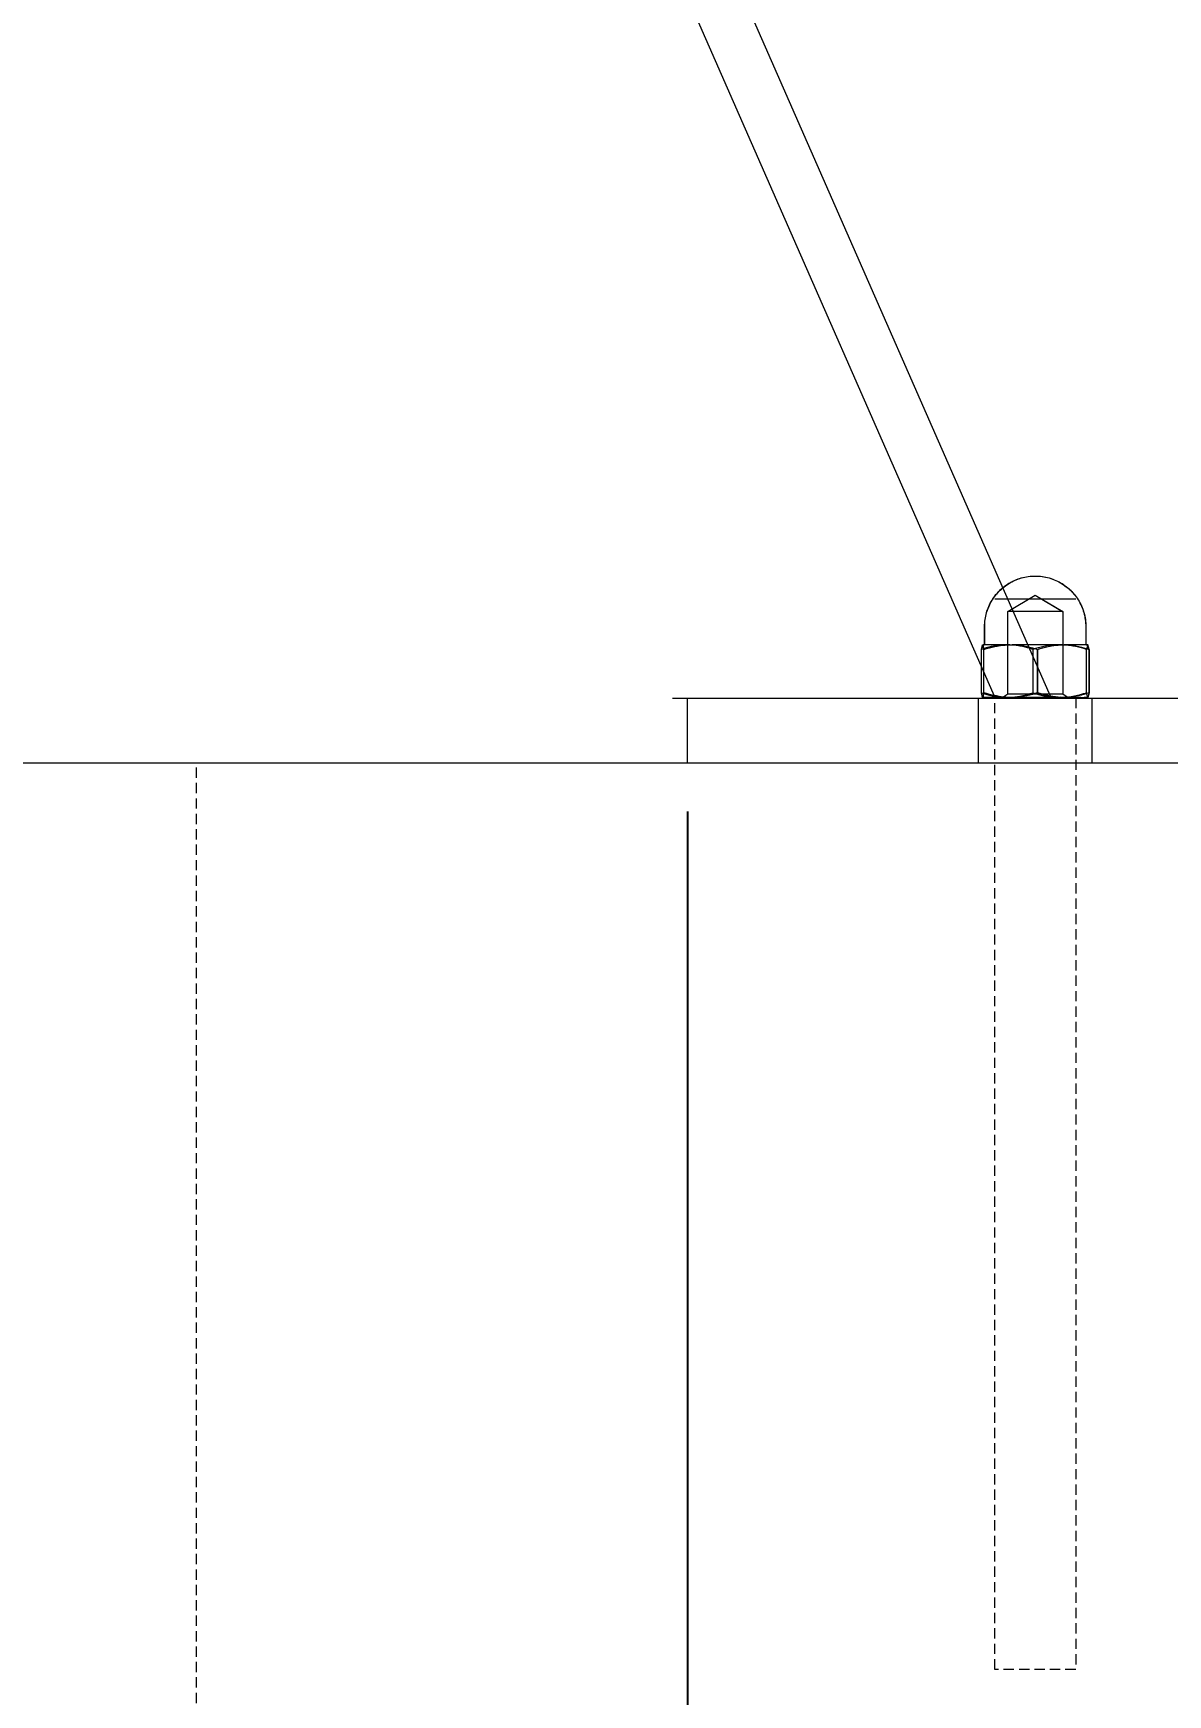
# Model space of a CAD drawing. Header units: millimetres. Extents: x -263 to 4879, y -277 to 2995.
# Drawn here: x 2307.7 to 2447.9, y 1829.2 to 2034.5 of the extents above; entities that cross this region are included whole.
import ezdxf

# ---------------------------------------------------------------- set-up
doc = ezdxf.new("R2010")
doc.units = ezdxf.units.MM
doc.linetypes.add('HIDDEN', pattern=[1.905, 1.27, -0.635])
for name, color, linetype, lineweight in [('ZANO_R', 7, 'Continuous', 0), ('ZANO_R_przerywana', 7, 'HIDDEN', 0), ('ZANO_W', 1, 'Continuous', 0)]:
    doc.layers.add(name, color=color, linetype=linetype, lineweight=lineweight)
doc.styles.add('Arial', font='arial.ttf')
doc.styles.get("Standard").update_dxf_attribs({"font": 'ARIALUNI.TTF'})
doc.dimstyles.new('pl i ang', dxfattribs={"dimtxt": 50, "dimasz": 50, "dimexe": 1.25, "dimexo": 0.625, "dimgap": 10, "dimtad": 1, "dimtoh": 1, "dimtxsty": 'Standard', "dimcen": 2.5, "dimclrd": 1, "dimclre": 1, "dimclrt": 1, "dimadec": 0, "dimazin": 0, "dimtfac": 1, "dimtmove": 0, "dimatfit": 3, "dimfxl": 1, "dimarcsym": 1})

# ---------------------------------------------------------------- blocks, each defined once
blk = doc.blocks.new('*D457')
at = {"layer": 'ZANO_W', "color": 1, "lineweight": -2}
for p, q in [((2388.51, 1938.38), (2388.51, 1725.7)), ((2868.44, 1938.38), (2868.44, 1725.7)), ((2428.51, 1735.7), (2828.44, 1735.7))]:
    blk.add_line(p, q, dxfattribs=at)
at = {"layer": 'ZANO_W', "color": 1}
for points in [[(2428.51, 1742.37), (2428.51, 1729.03), (2388.51, 1735.7)], [(2828.44, 1729.03), (2828.44, 1742.37), (2868.44, 1735.7)]]:
    blk.add_solid(points, dxfattribs=at)
at = {"layer": 'ZANO_W', "color": 1, "insert": (2628.47, 1766.12), "char_height": 40, "attachment_point": 5, "style": 'Arial'}
blk.add_mtext('480', dxfattribs=at)

msp = doc.modelspace()

# ---------------------------------------------------------------- linework, layer by layer
at = {"layer": 'ZANO_R'}
for p, q in [((2183.07, 2506.76), (2426.54, 1952.38)), ((2190, 2506.76), (2433.46, 1952.38)), ((2427.88, 1966.31), (2428.06, 1966.43)), ((2428, 1966.38), (2428.18, 1966.5)), ((2428.06, 1966.43), (2428.24, 1966.55)), ((2428.18, 1966.5), (2428.37, 1966.61)), ((2428.24, 1966.55), (2428.42, 1966.65)), ((2428.37, 1966.61), (2428.56, 1966.72)), ((2428.42, 1966.65), (2428.61, 1966.75)), ((2428.56, 1966.72), (2428.75, 1966.82)), ((2428.61, 1966.75), (2428.8, 1966.85)), ((2428.75, 1966.82), (2428.95, 1966.91)), ((2428.8, 1966.85), (2429, 1966.94)), ((2428.95, 1966.91), (2429.15, 1967)), ((2429, 1966.94), (2429.19, 1967.02)), ((2429.15, 1967), (2429.35, 1967.07)), ((2429.19, 1967.02), (2429.39, 1967.09)), ((2429.35, 1967.07), (2429.56, 1967.15)), ((2429.39, 1967.09), (2429.59, 1967.16)), ((2429.56, 1967.15), (2429.77, 1967.21)), ((2429.59, 1967.16), (2429.8, 1967.22)), ((2429.77, 1967.21), (2429.98, 1967.27)), ((2429.8, 1967.22), (2430.01, 1967.28)), ((2429.98, 1967.27), (2430.19, 1967.32)), ((2430.01, 1967.28), (2430.21, 1967.32)), ((2430.19, 1967.32), (2430.4, 1967.36)), ((2430.21, 1967.32), (2430.42, 1967.36)), ((2430.4, 1967.36), (2430.62, 1967.39)), ((2430.42, 1967.36), (2430.63, 1967.4)), ((2430.63, 1967.4), (2430.85, 1967.42)), ((2430.85, 1967.42), (2431.06, 1967.44)), ((2431.06, 1967.44), (2431.27, 1967.45)), ((2431.27, 1967.45), (2431.49, 1967.45)), ((2431.49, 1967.45), (2431.7, 1967.45)), ((2431.7, 1967.45), (2431.92, 1967.44)), ((2431.92, 1967.44), (2432.14, 1967.42)), ((2432.14, 1967.42), (2432.36, 1967.39)), ((2432.36, 1967.39), (2432.57, 1967.36)), ((2432.38, 1967.39), (2432.6, 1967.36)), ((2432.57, 1967.36), (2432.78, 1967.32)), ((2432.6, 1967.36), (2432.81, 1967.32)), ((2432.78, 1967.32), (2433, 1967.27)), ((2432.81, 1967.32), (2433.02, 1967.27)), ((2433, 1967.27), (2433.21, 1967.21)), ((2433.02, 1967.27), (2433.23, 1967.21)), ((2433.21, 1967.21), (2433.42, 1967.15)), ((2433.23, 1967.21), (2433.44, 1967.15)), ((2433.42, 1967.15), (2433.62, 1967.08)), ((2433.44, 1967.15), (2433.65, 1967.07)), ((2433.62, 1967.08), (2433.83, 1967)), ((2433.65, 1967.07), (2433.85, 1967)), ((2433.83, 1967), (2434.03, 1966.91)), ((2433.85, 1967), (2434.05, 1966.91)), ((2434.03, 1966.91), (2434.23, 1966.82)), ((2434.05, 1966.91), (2434.25, 1966.82)), ((2434.23, 1966.82), (2434.42, 1966.72)), ((2434.25, 1966.82), (2434.44, 1966.72)), ((2434.42, 1966.72), (2434.61, 1966.62)), ((2434.44, 1966.72), (2434.63, 1966.61)), ((2434.61, 1966.62), (2434.8, 1966.51)), ((2434.63, 1966.61), (2434.82, 1966.5)), ((2434.8, 1966.51), (2434.98, 1966.39)), ((2434.82, 1966.5), (2435, 1966.38)), ((2426.04, 1964.27), (2426.15, 1964.45)), ((2426.08, 1964.33), (2426.2, 1964.51)), ((2426.15, 1964.45), (2426.26, 1964.63)), ((2426.2, 1964.51), (2426.32, 1964.7)), ((2426.26, 1964.63), (2426.38, 1964.81)), ((2426.32, 1964.7), (2426.44, 1964.87)), ((2426.38, 1964.81), (2426.51, 1964.98)), ((2426.44, 1964.87), (2426.57, 1965.05)), ((2426.49, 1964.63), (2426.49, 1964.63)), ((2426.49, 1964.63), (2426.49, 1964.63)), ((2426.49, 1964.63), (2436.48, 1964.63)), ((2426.51, 1964.98), (2426.64, 1965.15)), ((2426.57, 1965.05), (2426.71, 1965.22)), ((2426.64, 1965.15), (2426.77, 1965.31)), ((2426.71, 1965.22), (2426.85, 1965.38)), ((2426.77, 1965.31), (2426.92, 1965.47)), ((2426.85, 1965.38), (2427, 1965.54)), ((2426.92, 1965.47), (2427.07, 1965.62)), ((2427, 1965.54), (2427.15, 1965.7)), ((2427.07, 1965.62), (2427.22, 1965.77)), ((2427.15, 1965.7), (2427.31, 1965.84)), ((2427.22, 1965.77), (2427.38, 1965.92)), ((2427.31, 1965.84), (2427.48, 1965.99)), ((2427.38, 1965.92), (2427.54, 1966.05)), ((2427.48, 1965.99), (2427.65, 1966.13)), ((2427.54, 1966.05), (2427.71, 1966.18)), ((2427.65, 1966.13), (2427.82, 1966.26)), ((2427.71, 1966.18), (2427.88, 1966.31)), ((2427.82, 1966.26), (2428, 1966.38)), ((2428.09, 1963.06), (2431.49, 1965.1)), ((2428.1, 1963.06), (2431.5, 1965.1)), ((2431.49, 1965.1), (2434.88, 1963.06)), ((2431.5, 1965.1), (2434.9, 1963.06)), ((2434.98, 1966.39), (2435.16, 1966.26)), ((2435, 1966.38), (2435.18, 1966.26)), ((2435.16, 1966.26), (2435.33, 1966.13)), ((2435.18, 1966.26), (2435.35, 1966.13)), ((2435.33, 1966.13), (2435.5, 1965.99)), ((2435.35, 1966.13), (2435.52, 1965.99)), ((2435.5, 1965.99), (2435.67, 1965.85)), ((2435.52, 1965.99), (2435.69, 1965.84)), ((2435.67, 1965.85), (2435.83, 1965.7)), ((2435.69, 1965.84), (2435.85, 1965.7)), ((2435.83, 1965.7), (2435.98, 1965.55)), ((2435.85, 1965.7), (2436, 1965.54)), ((2435.98, 1965.55), (2436.13, 1965.39)), ((2436, 1965.54), (2436.15, 1965.38)), ((2436.13, 1965.39), (2436.27, 1965.22)), ((2436.15, 1965.38), (2436.29, 1965.22)), ((2436.27, 1965.22), (2436.41, 1965.05)), ((2436.29, 1965.22), (2436.43, 1965.05)), ((2436.41, 1965.05), (2436.54, 1964.88)), ((2436.43, 1965.05), (2436.56, 1964.87)), ((2436.48, 1964.63), (2436.5, 1964.63)), ((2436.54, 1964.88), (2436.67, 1964.7)), ((2436.56, 1964.87), (2436.68, 1964.7)), ((2436.67, 1964.7), (2436.79, 1964.52)), ((2436.68, 1964.7), (2436.8, 1964.51)), ((2436.79, 1964.52), (2436.9, 1964.33)), ((2436.8, 1964.51), (2436.91, 1964.33)), ((2425.31, 1962.07), (2425.34, 1962.29)), ((2425.33, 1962.27), (2425.37, 1962.48)), ((2425.34, 1962.29), (2425.39, 1962.5)), ((2425.37, 1962.48), (2425.41, 1962.68)), ((2425.39, 1962.5), (2425.43, 1962.71)), ((2425.41, 1962.68), (2425.47, 1962.89)), ((2425.43, 1962.71), (2425.49, 1962.93)), ((2425.47, 1962.89), (2425.53, 1963.1)), ((2425.49, 1962.93), (2425.55, 1963.13)), ((2425.53, 1963.1), (2425.6, 1963.3)), ((2425.55, 1963.13), (2425.63, 1963.34)), ((2425.6, 1963.3), (2425.67, 1963.5)), ((2425.63, 1963.34), (2425.7, 1963.54)), ((2425.67, 1963.5), (2425.75, 1963.69)), ((2425.7, 1963.54), (2425.79, 1963.74)), ((2425.75, 1963.69), (2425.84, 1963.89)), ((2425.79, 1963.74), (2425.88, 1963.94)), ((2425.84, 1963.89), (2425.94, 1964.08)), ((2425.88, 1963.94), (2425.98, 1964.14)), ((2425.94, 1964.08), (2426.04, 1964.27)), ((2425.98, 1964.14), (2426.08, 1964.33)), ((2434.89, 1963.05), (2428.09, 1963.05)), ((2428.09, 1963.05), (2428.09, 1963.05)), ((2428.09, 1963.05), (2428.09, 1963.05)), ((2428.09, 1952.9), (2428.09, 1963.05)), ((2428.1, 1952.9), (2428.1, 1963.05)), ((2434.88, 1963.06), (2434.88, 1963.06)), ((2434.9, 1963.05), (2434.88, 1963.05)), ((2434.88, 1963.05), (2434.89, 1963.05)), ((2434.89, 1963.05), (2434.89, 1963.05)), ((2434.89, 1963.05), (2434.89, 1952.9)), ((2434.9, 1963.05), (2434.9, 1952.9)), ((2436.9, 1964.33), (2437, 1964.14)), ((2436.91, 1964.33), (2437.02, 1964.14)), ((2437, 1964.14), (2437.1, 1963.94)), ((2437.02, 1964.14), (2437.12, 1963.94)), ((2437.1, 1963.94), (2437.19, 1963.75)), ((2437.12, 1963.94), (2437.21, 1963.74)), ((2437.19, 1963.75), (2437.28, 1963.55)), ((2437.21, 1963.74), (2437.3, 1963.54)), ((2437.28, 1963.55), (2437.36, 1963.34)), ((2437.3, 1963.54), (2437.37, 1963.34)), ((2437.36, 1963.34), (2437.43, 1963.14)), ((2437.37, 1963.34), (2437.44, 1963.13)), ((2437.43, 1963.14), (2437.49, 1962.93)), ((2437.44, 1963.13), (2437.51, 1962.93)), ((2437.49, 1962.93), (2437.55, 1962.72)), ((2437.51, 1962.93), (2437.56, 1962.71)), ((2437.55, 1962.72), (2437.6, 1962.5)), ((2437.56, 1962.71), (2437.61, 1962.5)), ((2437.6, 1962.5), (2437.64, 1962.29)), ((2437.61, 1962.5), (2437.66, 1962.29)), ((2437.64, 1962.29), (2437.67, 1962.07)), ((2437.66, 1962.29), (2437.69, 1962.07)), ((2425.24, 1961.42), (2425.25, 1961.63)), ((2425.24, 1961.2), (2425.24, 1961.42)), ((2425.24, 1959.07), (2425.24, 1961.2)), ((2425.25, 1961.63), (2425.27, 1961.84)), ((2425.25, 1961.42), (2425.26, 1961.64)), ((2425.25, 1961.2), (2425.25, 1961.42)), ((2425.25, 1959.07), (2425.25, 1961.2)), ((2425.26, 1961.64), (2425.28, 1961.86)), ((2425.27, 1961.84), (2425.29, 1962.06)), ((2425.28, 1961.86), (2425.31, 1962.07)), ((2425.29, 1962.06), (2425.33, 1962.27)), ((2437.67, 1962.07), (2437.7, 1961.86)), ((2437.69, 1962.07), (2437.72, 1961.86)), ((2437.7, 1961.86), (2437.72, 1961.64)), ((2437.72, 1961.86), (2437.73, 1961.64)), ((2437.72, 1961.64), (2437.73, 1961.42)), ((2437.73, 1961.64), (2437.75, 1961.42)), ((2437.73, 1961.42), (2437.74, 1961.2)), ((2437.74, 1961.2), (2437.74, 1959.07)), ((2437.75, 1961.42), (2437.75, 1961.2)), ((2437.75, 1961.2), (2437.75, 1959.07)), ((2424.84, 1958.37), (2424.99, 1958.95)), ((2425.14, 1958.48), (2424.84, 1958.37)), ((2424.84, 1956.24), (2424.84, 1958.37)), ((2424.86, 1958.37), (2425, 1958.95)), ((2425.18, 1958.48), (2424.86, 1958.37)), ((2424.86, 1953.04), (2424.86, 1958.37)), ((2424.99, 1958.95), (2425.14, 1958.37)), ((2428.35, 1958.95), (2425, 1958.95)), ((2425.01, 1958.95), (2425.15, 1958.37)), ((2425.13, 1958.96), (2425.13, 1958.96)), ((2425.13, 1958.96), (2425.14, 1958.96)), ((2425.14, 1958.96), (2425.15, 1958.96)), ((2425.14, 1958.96), (2425.14, 1958.96)), ((2425.14, 1958.96), (2425.14, 1958.96)), ((2425.14, 1958.96), (2425.15, 1958.96)), ((2425.44, 1958.57), (2425.14, 1958.48)), ((2425.14, 1958.37), (2425.46, 1958.48)), ((2425.14, 1955.56), (2425.14, 1958.37)), ((2425.15, 1958.96), (2425.15, 1958.96)), ((2425.15, 1958.96), (2425.15, 1958.96)), ((2425.15, 1958.96), (2425.16, 1958.96)), ((2425.15, 1958.96), (2425.15, 1958.96)), ((2425.15, 1958.96), (2425.16, 1958.96)), ((2425.15, 1958.37), (2425.49, 1958.48)), ((2425.15, 1953.04), (2425.15, 1958.37)), ((2425.16, 1958.96), (2425.16, 1958.97)), ((2425.16, 1958.97), (2425.17, 1958.97)), ((2425.16, 1958.96), (2425.16, 1958.96)), ((2425.16, 1958.96), (2425.17, 1958.96)), ((2425.16, 1958.96), (2425.16, 1958.96)), ((2425.17, 1958.96), (2425.18, 1958.97)), ((2425.17, 1958.97), (2425.17, 1958.97)), ((2425.17, 1958.97), (2425.17, 1958.97)), ((2425.17, 1958.97), (2425.18, 1958.97)), ((2425.17, 1958.96), (2425.17, 1958.96)), ((2425.17, 1958.96), (2425.17, 1958.96)), ((2425.18, 1958.97), (2425.18, 1958.98)), ((2425.18, 1958.98), (2425.18, 1958.98)), ((2425.18, 1958.98), (2425.19, 1958.98)), ((2425.18, 1958.97), (2425.18, 1958.97)), ((2425.18, 1958.97), (2425.18, 1958.97)), ((2425.18, 1958.97), (2425.19, 1958.97)), ((2425.5, 1958.58), (2425.18, 1958.48)), ((2425.19, 1958.98), (2425.2, 1958.99)), ((2425.19, 1958.98), (2425.19, 1958.98)), ((2425.19, 1958.98), (2425.19, 1958.98)), ((2425.19, 1958.97), (2425.19, 1958.97)), ((2425.19, 1958.97), (2425.2, 1958.97)), ((2425.2, 1958.99), (2425.21, 1959)), ((2425.2, 1958.99), (2425.2, 1958.99)), ((2425.2, 1958.99), (2425.2, 1958.99)), ((2425.2, 1958.97), (2425.2, 1958.98)), ((2425.2, 1958.98), (2425.2, 1958.98)), ((2425.2, 1958.98), (2425.21, 1958.98)), ((2425.21, 1959), (2425.21, 1959.01)), ((2425.21, 1959.01), (2425.22, 1959.01)), ((2425.21, 1959), (2425.21, 1959)), ((2425.21, 1959), (2425.21, 1959)), ((2425.21, 1958.98), (2425.21, 1958.99)), ((2425.21, 1958.99), (2425.21, 1958.99)), ((2425.21, 1958.99), (2425.22, 1958.99)), ((2425.21, 1958.98), (2425.21, 1958.98)), ((2425.22, 1959.02), (2425.23, 1959.03)), ((2425.22, 1959.01), (2425.22, 1959.02)), ((2425.22, 1959.02), (2425.22, 1959.02)), ((2425.22, 1959.02), (2425.22, 1959.02)), ((2425.22, 1959.01), (2425.22, 1959.01)), ((2425.22, 1958.99), (2425.22, 1959)), ((2425.22, 1959), (2425.22, 1959)), ((2425.22, 1959), (2425.23, 1959)), ((2425.23, 1959.06), (2425.24, 1959.07)), ((2425.23, 1959.05), (2425.23, 1959.06)), ((2425.23, 1959.06), (2425.23, 1959.06)), ((2425.23, 1959.04), (2425.23, 1959.05)), ((2425.23, 1959.05), (2425.23, 1959.05)), ((2425.23, 1959.05), (2425.23, 1959.05)), ((2425.23, 1959.03), (2425.23, 1959.04)), ((2425.23, 1959.04), (2425.23, 1959.04)), ((2425.23, 1959.03), (2425.23, 1959.03)), ((2425.23, 1959.03), (2425.23, 1959.03)), ((2425.23, 1959.01), (2425.23, 1959.02)), ((2425.23, 1959.02), (2425.24, 1959.02)), ((2425.23, 1959), (2425.23, 1959.01)), ((2425.23, 1959.01), (2425.23, 1959.01)), ((2425.23, 1959.01), (2425.23, 1959.01)), ((2425.24, 1959.07), (2425.24, 1959.07)), ((2425.24, 1959.07), (2425.24, 1959.07)), ((2425.24, 1959.03), (2425.24, 1959.04)), ((2425.24, 1959.04), (2425.25, 1959.04)), ((2425.24, 1959.02), (2425.24, 1959.03)), ((2425.24, 1959.03), (2425.24, 1959.03)), ((2425.24, 1959.03), (2425.24, 1959.03)), ((2425.24, 1959.02), (2425.24, 1959.02)), ((2425.25, 1959.06), (2425.25, 1959.07)), ((2425.25, 1959.07), (2425.25, 1959.07)), ((2425.25, 1959.07), (2425.25, 1959.07)), ((2425.25, 1959.05), (2425.25, 1959.06)), ((2425.25, 1959.06), (2425.25, 1959.06)), ((2425.25, 1959.04), (2425.25, 1959.05)), ((2425.25, 1959.05), (2425.25, 1959.05)), ((2425.25, 1959.05), (2425.25, 1959.05)), ((2425.75, 1958.65), (2425.44, 1958.57)), ((2425.46, 1958.48), (2425.79, 1958.57)), ((2425.49, 1958.48), (2425.83, 1958.58)), ((2425.83, 1958.67), (2425.5, 1958.58)), ((2426.05, 1958.73), (2425.75, 1958.65)), ((2425.79, 1958.57), (2426.12, 1958.66)), ((2426.16, 1958.74), (2425.83, 1958.67)), ((2425.83, 1958.58), (2426.17, 1958.67)), ((2426.36, 1958.79), (2426.05, 1958.73)), ((2426.12, 1958.66), (2426.45, 1958.73)), ((2426.49, 1958.81), (2426.16, 1958.74)), ((2426.17, 1958.67), (2426.52, 1958.74)), ((2426.67, 1958.84), (2426.36, 1958.79)), ((2426.45, 1958.73), (2426.78, 1958.8)), ((2426.82, 1958.87), (2426.49, 1958.81)), ((2426.52, 1958.74), (2426.87, 1958.81)), ((2426.99, 1958.89), (2426.67, 1958.84)), ((2426.78, 1958.8), (2427.11, 1958.85)), ((2426.87, 1958.81), (2427.21, 1958.87)), ((2427.3, 1958.92), (2426.99, 1958.89)), ((2427.11, 1958.85), (2427.45, 1958.89)), ((2427.62, 1958.94), (2427.3, 1958.92)), ((2427.45, 1958.89), (2427.79, 1958.92)), ((2427.93, 1958.95), (2427.62, 1958.94)), ((2427.79, 1958.92), (2428.12, 1958.94)), ((2427.95, 1958.95), (2427.83, 1958.95)), ((2428.12, 1958.94), (2428.46, 1958.95)), ((2428.23, 1958.95), (2428.12, 1958.95)), ((2428.27, 1958.95), (2428.37, 1958.95)), ((2428.6, 1958.93), (2428.27, 1958.95)), ((2428.46, 1958.95), (2428.8, 1958.94)), ((2428.56, 1958.95), (2428.67, 1958.95)), ((2428.93, 1958.9), (2428.6, 1958.93)), ((2434.86, 1958.95), (2428.63, 1958.95)), ((2428.8, 1958.94), (2429.14, 1958.92)), ((2429.26, 1958.86), (2428.93, 1958.9)), ((2429.14, 1958.92), (2429.48, 1958.89)), ((2429.57, 1958.81), (2429.23, 1958.87)), ((2429.58, 1958.8), (2429.26, 1958.86)), ((2429.48, 1958.89), (2429.81, 1958.85)), ((2429.9, 1958.74), (2429.57, 1958.81)), ((2429.91, 1958.74), (2429.58, 1958.8)), ((2429.74, 1958.87), (2430.09, 1958.81)), ((2429.81, 1958.85), (2430.15, 1958.8)), ((2430.23, 1958.67), (2429.9, 1958.74)), ((2430.23, 1958.66), (2429.91, 1958.74)), ((2430.09, 1958.81), (2430.44, 1958.74)), ((2430.15, 1958.8), (2430.48, 1958.73)), ((2430.55, 1958.58), (2430.23, 1958.67)), ((2430.55, 1958.58), (2430.23, 1958.66)), ((2430.44, 1958.74), (2430.78, 1958.67)), ((2430.48, 1958.73), (2430.81, 1958.66)), ((2430.88, 1958.48), (2430.55, 1958.58)), ((2430.87, 1958.48), (2430.55, 1958.58)), ((2430.78, 1958.67), (2431.12, 1958.58)), ((2430.81, 1958.66), (2431.14, 1958.57)), ((2431.19, 1958.37), (2430.87, 1958.48)), ((2431.2, 1958.37), (2430.88, 1958.48)), ((2431.12, 1958.58), (2431.46, 1958.48)), ((2431.14, 1958.57), (2431.46, 1958.48)), ((2431.53, 1958.49), (2431.19, 1958.37)), ((2431.19, 1958.37), (2431.19, 1953.04)), ((2431.54, 1958.48), (2431.2, 1958.37)), ((2431.2, 1958.37), (2431.2, 1953.04)), ((2431.46, 1958.48), (2431.8, 1958.37)), ((2431.46, 1958.48), (2431.78, 1958.37)), ((2431.87, 1958.59), (2431.53, 1958.49)), ((2431.88, 1958.58), (2431.54, 1958.48)), ((2431.78, 1958.37), (2432.09, 1958.48)), ((2431.78, 1953.04), (2431.78, 1958.37)), ((2431.8, 1958.37), (2432.12, 1958.48)), ((2431.8, 1953.04), (2431.8, 1958.37)), ((2432.22, 1958.67), (2431.87, 1958.59)), ((2432.22, 1958.67), (2431.88, 1958.58)), ((2432.09, 1958.48), (2432.4, 1958.57)), ((2432.12, 1958.48), (2432.44, 1958.58)), ((2432.58, 1958.75), (2432.22, 1958.67)), ((2432.56, 1958.74), (2432.22, 1958.67)), ((2432.4, 1958.57), (2432.71, 1958.66)), ((2432.44, 1958.58), (2432.77, 1958.67)), ((2432.91, 1958.81), (2432.56, 1958.74)), ((2432.93, 1958.82), (2432.58, 1958.75)), ((2432.71, 1958.66), (2433.03, 1958.73)), ((2432.77, 1958.67), (2433.1, 1958.74)), ((2433.26, 1958.87), (2432.91, 1958.81)), ((2433.29, 1958.87), (2432.93, 1958.82)), ((2433.03, 1958.73), (2433.35, 1958.8)), ((2433.1, 1958.74), (2433.43, 1958.81)), ((2433.65, 1958.91), (2433.29, 1958.87)), ((2433.35, 1958.8), (2433.67, 1958.85)), ((2433.43, 1958.81), (2433.77, 1958.87)), ((2434.01, 1958.94), (2433.65, 1958.91)), ((2433.67, 1958.85), (2433.99, 1958.89)), ((2433.99, 1958.89), (2434.31, 1958.92)), ((2434.37, 1958.95), (2434.01, 1958.94)), ((2434.31, 1958.92), (2434.63, 1958.94)), ((2434.57, 1958.94), (2434.73, 1958.95)), ((2434.63, 1958.94), (2434.96, 1958.95)), ((2434.72, 1958.95), (2434.65, 1958.95)), ((2434.72, 1958.95), (2434.69, 1958.95)), ((2434.77, 1958.95), (2434.88, 1958.95)), ((2435.12, 1958.93), (2434.77, 1958.95)), ((2434.96, 1958.95), (2435.28, 1958.94)), ((2437.98, 1958.95), (2435.06, 1958.95)), ((2435.46, 1958.9), (2435.12, 1958.93)), ((2435.28, 1958.94), (2435.6, 1958.92)), ((2435.81, 1958.86), (2435.46, 1958.9)), ((2435.6, 1958.92), (2435.93, 1958.89)), ((2436.13, 1958.81), (2435.78, 1958.87)), ((2436.15, 1958.8), (2435.81, 1958.86)), ((2435.93, 1958.89), (2436.25, 1958.85)), ((2436.48, 1958.74), (2436.13, 1958.81)), ((2436.49, 1958.74), (2436.15, 1958.8)), ((2436.18, 1958.87), (2436.51, 1958.81)), ((2436.25, 1958.85), (2436.57, 1958.8)), ((2436.83, 1958.67), (2436.48, 1958.74)), ((2436.83, 1958.66), (2436.49, 1958.74)), ((2436.51, 1958.81), (2436.84, 1958.74)), ((2436.57, 1958.8), (2436.89, 1958.73)), ((2437.17, 1958.58), (2436.83, 1958.67)), ((2437.17, 1958.58), (2436.83, 1958.66)), ((2436.84, 1958.74), (2437.17, 1958.67)), ((2436.89, 1958.73), (2437.2, 1958.66)), ((2437.17, 1958.67), (2437.5, 1958.58)), ((2437.51, 1958.48), (2437.17, 1958.58)), ((2437.5, 1958.48), (2437.17, 1958.58)), ((2437.2, 1958.66), (2437.51, 1958.57)), ((2437.5, 1958.58), (2437.82, 1958.48)), ((2437.83, 1958.37), (2437.5, 1958.48)), ((2437.51, 1958.57), (2437.82, 1958.48)), ((2437.84, 1958.37), (2437.51, 1958.48)), ((2437.74, 1959.07), (2437.74, 1959.07)), ((2437.74, 1959.07), (2437.74, 1959.07)), ((2437.74, 1959.07), (2437.74, 1959.06)), ((2437.74, 1959.06), (2437.74, 1959.06)), ((2437.74, 1959.06), (2437.74, 1959.05)), ((2437.74, 1959.05), (2437.74, 1959.05)), ((2437.74, 1959.05), (2437.74, 1959.05)), ((2437.74, 1959.05), (2437.74, 1959.04)), ((2437.74, 1959.04), (2437.74, 1959.04)), ((2437.74, 1959.04), (2437.74, 1959.03)), ((2437.74, 1959.03), (2437.74, 1959.03)), ((2437.74, 1959.03), (2437.75, 1959.03)), ((2437.75, 1959.07), (2437.75, 1959.07)), ((2437.75, 1959.07), (2437.75, 1959.07)), ((2437.75, 1959.07), (2437.75, 1959.06)), ((2437.75, 1959.06), (2437.75, 1959.06)), ((2437.75, 1959.06), (2437.75, 1959.05)), ((2437.75, 1959.05), (2437.75, 1959.05)), ((2437.75, 1959.05), (2437.75, 1959.05)), ((2437.75, 1959.05), (2437.75, 1959.04)), ((2437.75, 1959.04), (2437.76, 1959.04)), ((2437.75, 1959.03), (2437.75, 1959.02)), ((2437.75, 1959.02), (2437.75, 1959.02)), ((2437.75, 1959.02), (2437.75, 1959.02)), ((2437.75, 1959.02), (2437.75, 1959.01)), ((2437.75, 1959.01), (2437.75, 1959.01)), ((2437.75, 1959.01), (2437.76, 1959.01)), ((2437.76, 1959.04), (2437.76, 1959.04)), ((2437.76, 1959.04), (2437.76, 1959.03)), ((2437.76, 1959.03), (2437.76, 1959.03)), ((2437.76, 1959.03), (2437.76, 1959.02)), ((2437.76, 1959.02), (2437.76, 1959.02)), ((2437.76, 1959.02), (2437.76, 1959.02)), ((2437.76, 1959.02), (2437.77, 1959.01)), ((2437.76, 1959.01), (2437.76, 1959)), ((2437.76, 1959), (2437.76, 1959)), ((2437.76, 1959), (2437.76, 1959)), ((2437.76, 1959), (2437.77, 1958.99)), ((2437.77, 1959.01), (2437.77, 1959.01)), ((2437.77, 1959.01), (2437.77, 1959.01)), ((2437.77, 1959.01), (2437.77, 1959)), ((2437.77, 1959), (2437.78, 1959)), ((2437.77, 1958.99), (2437.77, 1958.99)), ((2437.77, 1958.99), (2437.77, 1958.99)), ((2437.77, 1958.99), (2437.78, 1958.98)), ((2437.78, 1959), (2437.78, 1959)), ((2437.78, 1959), (2437.78, 1958.99)), ((2437.78, 1958.99), (2437.78, 1958.99)), ((2437.78, 1958.99), (2437.79, 1958.99)), ((2437.78, 1958.98), (2437.78, 1958.98)), ((2437.78, 1958.98), (2437.78, 1958.98)), ((2437.78, 1958.98), (2437.79, 1958.98)), ((2437.79, 1958.99), (2437.79, 1958.99)), ((2437.79, 1958.99), (2437.79, 1958.98)), ((2437.79, 1958.98), (2437.8, 1958.98)), ((2437.79, 1958.98), (2437.79, 1958.97)), ((2437.79, 1958.97), (2437.79, 1958.97)), ((2437.79, 1958.97), (2437.8, 1958.97)), ((2437.8, 1958.98), (2437.8, 1958.98)), ((2437.8, 1958.98), (2437.8, 1958.98)), ((2437.8, 1958.98), (2437.81, 1958.97)), ((2437.8, 1958.97), (2437.8, 1958.97)), ((2437.8, 1958.97), (2437.8, 1958.97)), ((2437.8, 1958.97), (2437.81, 1958.97)), ((2437.81, 1958.97), (2437.81, 1958.97)), ((2437.81, 1958.97), (2437.81, 1958.97)), ((2437.81, 1958.97), (2437.82, 1958.97)), ((2437.81, 1958.97), (2437.81, 1958.96)), ((2437.81, 1958.96), (2437.82, 1958.96)), ((2437.82, 1958.97), (2437.82, 1958.97)), ((2437.82, 1958.97), (2437.82, 1958.96)), ((2437.82, 1958.96), (2437.83, 1958.96)), ((2437.82, 1958.96), (2437.82, 1958.96)), ((2437.82, 1958.96), (2437.82, 1958.96)), ((2437.82, 1958.96), (2437.83, 1958.96)), ((2437.82, 1958.48), (2438.14, 1958.37)), ((2437.82, 1958.48), (2438.13, 1958.37)), ((2437.83, 1958.96), (2437.83, 1958.96)), ((2437.83, 1958.96), (2437.84, 1958.96)), ((2437.83, 1958.96), (2437.83, 1958.96)), ((2437.83, 1958.96), (2437.84, 1958.96)), ((2437.98, 1958.95), (2437.83, 1958.37)), ((2437.83, 1953.04), (2437.83, 1958.37)), ((2437.84, 1958.96), (2437.84, 1958.96)), ((2437.84, 1958.96), (2437.84, 1958.96)), ((2437.84, 1958.96), (2437.85, 1958.96)), ((2437.84, 1958.96), (2437.84, 1958.96)), ((2437.84, 1958.96), (2437.84, 1958.96)), ((2437.99, 1958.95), (2437.84, 1958.37)), ((2437.84, 1953.04), (2437.84, 1958.37)), ((2437.85, 1958.96), (2437.85, 1958.96)), ((2437.85, 1958.96), (2437.86, 1958.96)), ((2438, 1958.95), (2437.98, 1958.95)), ((2438.13, 1958.37), (2437.98, 1958.95)), ((2437.99, 1958.95), (2437.99, 1958.95)), ((2438, 1958.95), (2438, 1958.95)), ((2438, 1958.95), (2438, 1958.95)), ((2438, 1958.95), (2438, 1958.95)), ((2438, 1958.95), (2438, 1958.95)), ((2438, 1958.95), (2438, 1958.95)), ((2438, 1958.95), (2438, 1958.95)), ((2438, 1958.95), (2438, 1958.95)), ((2438.14, 1958.37), (2438, 1958.95)), ((2438, 1958.95), (2438, 1958.95)), ((2438.13, 1958.37), (2438.13, 1953.04)), ((2438.14, 1958.37), (2438.14, 1953.04)), ((2424.84, 1953.04), (2424.84, 1956.24)), ((2425.14, 1953.04), (2425.14, 1955.56)), ((2386.68, 1952.38), (2571.57, 1952.38)), ((2388.51, 1944.38), (2388.51, 1952.38)), ((2424.49, 1944.38), (2424.49, 1952.38)), ((2424.5, 1944.38), (2424.5, 1952.38)), ((2424.99, 1952.45), (2424.84, 1953.04)), ((2424.84, 1953.04), (2425.13, 1952.93)), ((2425, 1952.46), (2424.86, 1953.04)), ((2424.86, 1953.04), (2425.18, 1952.93)), ((2425.14, 1953.04), (2424.99, 1952.45)), ((2425.15, 1953.04), (2425, 1952.45)), ((2426.5, 1952.45), (2425, 1952.45)), ((2425.13, 1952.93), (2425.43, 1952.84)), ((2425.56, 1952.91), (2425.14, 1953.04)), ((2425.49, 1952.93), (2425.15, 1953.04)), ((2425.18, 1952.93), (2425.5, 1952.83)), ((2425.43, 1952.84), (2425.73, 1952.76)), ((2425.83, 1952.83), (2425.49, 1952.93)), ((2425.5, 1952.83), (2425.83, 1952.74)), ((2425.98, 1952.79), (2425.56, 1952.91)), ((2425.73, 1952.76), (2426.03, 1952.69)), ((2426.17, 1952.74), (2425.83, 1952.83)), ((2425.83, 1952.74), (2426.16, 1952.67)), ((2426.4, 1952.69), (2425.98, 1952.79)), ((2426.03, 1952.69), (2426.34, 1952.63)), ((2426.16, 1952.67), (2426.49, 1952.6)), ((2426.52, 1952.67), (2426.17, 1952.74)), ((2426.34, 1952.63), (2426.64, 1952.57)), ((2426.69, 1952.63), (2426.4, 1952.69)), ((2426.49, 1952.6), (2426.82, 1952.54)), ((2427.99, 1952.45), (2426.5, 1952.45)), ((2426.86, 1952.6), (2426.52, 1952.67)), ((2426.64, 1952.57), (2426.95, 1952.53)), ((2426.98, 1952.58), (2426.69, 1952.63)), ((2427.21, 1952.54), (2426.86, 1952.6)), ((2426.95, 1952.53), (2427.26, 1952.49)), ((2427.28, 1952.53), (2426.98, 1952.58)), ((2427.26, 1952.49), (2427.57, 1952.47)), ((2427.57, 1952.5), (2427.28, 1952.53)), ((2427.49, 1952.48), (2428.09, 1952.9)), ((2427.49, 1952.48), (2427.79, 1952.48)), ((2427.49, 1952.48), (2427.49, 1952.48)), ((2427.49, 1952.48), (2427.49, 1952.48)), ((2427.49, 1952.48), (2427.49, 1952.48)), ((2427.49, 1952.48), (2427.49, 1952.48)), ((2427.49, 1952.48), (2427.49, 1952.48)), ((2427.49, 1952.48), (2427.49, 1952.48)), ((2427.49, 1952.48), (2427.49, 1952.48)), ((2427.49, 1952.45), (2427.49, 1952.48)), ((2427.49, 1952.48), (2427.49, 1952.48)), ((2427.5, 1952.48), (2428.1, 1952.9)), ((2427.5, 1952.45), (2427.5, 1952.48)), ((2427.87, 1952.48), (2427.57, 1952.5)), ((2427.57, 1952.47), (2427.88, 1952.46)), ((2427.8, 1952.48), (2427.63, 1952.5)), ((2427.8, 1952.48), (2435.49, 1952.48)), ((2427.83, 1952.46), (2427.88, 1952.46)), ((2428.17, 1952.46), (2427.87, 1952.48)), ((2428.24, 1952.45), (2427.99, 1952.45)), ((2428.09, 1952.9), (2434.88, 1952.9)), ((2428.09, 1952.9), (2428.09, 1952.9)), ((2428.09, 1952.9), (2428.09, 1952.9)), ((2428.09, 1952.9), (2428.09, 1952.9)), ((2428.09, 1952.9), (2428.09, 1952.9)), ((2428.09, 1952.9), (2428.09, 1952.9)), ((2428.09, 1952.9), (2428.09, 1952.9)), ((2428.09, 1952.9), (2428.09, 1952.9)), ((2428.13, 1952.46), (2428.23, 1952.46)), ((2428.46, 1952.45), (2428.17, 1952.46)), ((2428.35, 1952.45), (2428.24, 1952.45)), ((2428.27, 1952.46), (2428.46, 1952.47)), ((2428.37, 1952.46), (2428.27, 1952.46)), ((2428.46, 1952.47), (2428.65, 1952.48)), ((2428.8, 1952.46), (2428.46, 1952.45)), ((2428.62, 1952.48), (2428.66, 1952.48)), ((2434.82, 1952.45), (2428.64, 1952.45)), ((2428.66, 1952.48), (2428.99, 1952.52)), ((2429.14, 1952.49), (2428.8, 1952.46)), ((2428.99, 1952.52), (2429.31, 1952.56)), ((2429.48, 1952.52), (2429.14, 1952.49)), ((2429.23, 1952.54), (2429.57, 1952.6)), ((2429.31, 1952.56), (2429.62, 1952.61)), ((2429.81, 1952.56), (2429.48, 1952.52)), ((2429.57, 1952.6), (2429.9, 1952.67)), ((2429.62, 1952.61), (2429.94, 1952.68)), ((2430.09, 1952.6), (2429.74, 1952.54)), ((2430.15, 1952.61), (2429.81, 1952.56)), ((2429.9, 1952.67), (2430.23, 1952.74)), ((2429.94, 1952.68), (2430.26, 1952.75)), ((2430.44, 1952.67), (2430.09, 1952.6)), ((2430.48, 1952.68), (2430.15, 1952.61)), ((2430.23, 1952.74), (2430.56, 1952.83)), ((2430.26, 1952.75), (2430.57, 1952.84)), ((2430.78, 1952.74), (2430.44, 1952.67)), ((2430.81, 1952.75), (2430.48, 1952.68)), ((2430.56, 1952.83), (2430.88, 1952.93)), ((2430.57, 1952.84), (2430.88, 1952.93)), ((2431.12, 1952.83), (2430.78, 1952.74)), ((2431.14, 1952.83), (2430.81, 1952.75)), ((2430.88, 1952.93), (2431.2, 1953.04)), ((2430.88, 1952.93), (2431.19, 1953.04)), ((2431.46, 1952.93), (2431.12, 1952.83)), ((2431.46, 1952.93), (2431.14, 1952.83)), ((2431.19, 1953.04), (2431.56, 1952.92)), ((2431.2, 1953.04), (2431.54, 1952.93)), ((2431.8, 1953.04), (2431.46, 1952.93)), ((2431.78, 1953.04), (2431.46, 1952.93)), ((2431.54, 1952.93), (2431.88, 1952.83)), ((2431.56, 1952.92), (2431.93, 1952.81)), ((2432.09, 1952.93), (2431.78, 1953.04)), ((2432.12, 1952.93), (2431.8, 1953.04)), ((2431.88, 1952.83), (2432.22, 1952.74)), ((2431.93, 1952.81), (2432.31, 1952.72)), ((2432.4, 1952.84), (2432.09, 1952.93)), ((2432.44, 1952.83), (2432.12, 1952.93)), ((2432.22, 1952.74), (2432.56, 1952.67)), ((2432.31, 1952.72), (2432.7, 1952.64)), ((2432.71, 1952.75), (2432.4, 1952.84)), ((2432.77, 1952.74), (2432.44, 1952.83)), ((2432.56, 1952.67), (2432.91, 1952.6)), ((2432.7, 1952.64), (2433.08, 1952.57)), ((2433.03, 1952.68), (2432.71, 1952.75)), ((2433.1, 1952.67), (2432.77, 1952.74)), ((2432.91, 1952.6), (2433.26, 1952.54)), ((2433.35, 1952.61), (2433.03, 1952.68)), ((2433.08, 1952.57), (2433.47, 1952.52)), ((2433.43, 1952.6), (2433.1, 1952.67)), ((2433.67, 1952.56), (2433.35, 1952.61)), ((2433.76, 1952.54), (2433.43, 1952.6)), ((2433.47, 1952.52), (2433.86, 1952.48)), ((2433.99, 1952.52), (2433.67, 1952.56)), ((2433.88, 1952.48), (2433.86, 1952.48)), ((2433.87, 1952.48), (2434.12, 1952.46)), ((2434.31, 1952.49), (2433.99, 1952.52)), ((2434.12, 1952.46), (2434.36, 1952.46)), ((2434.63, 1952.46), (2434.31, 1952.49)), ((2434.31, 1952.46), (2434.37, 1952.46)), ((2434.35, 1952.48), (2434.35, 1952.48)), ((2434.73, 1952.46), (2434.57, 1952.47)), ((2434.96, 1952.45), (2434.63, 1952.46)), ((2434.64, 1952.46), (2434.72, 1952.46)), ((2434.77, 1952.46), (2434.96, 1952.47)), ((2434.88, 1952.46), (2434.77, 1952.46)), ((2434.88, 1952.9), (2434.9, 1952.9)), ((2434.89, 1952.9), (2435.49, 1952.48)), ((2434.9, 1952.9), (2435.5, 1952.48)), ((2434.96, 1952.47), (2435.16, 1952.48)), ((2435.28, 1952.46), (2434.96, 1952.45)), ((2437.11, 1952.45), (2435.12, 1952.45)), ((2435.16, 1952.48), (2435.17, 1952.48)), ((2435.2, 1952.48), (2435.59, 1952.52)), ((2435.6, 1952.49), (2435.28, 1952.46)), ((2435.49, 1952.48), (2435.5, 1952.48)), ((2435.49, 1952.48), (2435.49, 1952.45)), ((2435.5, 1952.48), (2435.5, 1952.45)), ((2435.59, 1952.52), (2435.97, 1952.58)), ((2435.93, 1952.52), (2435.6, 1952.49)), ((2435.79, 1952.54), (2436.14, 1952.6)), ((2436.25, 1952.56), (2435.93, 1952.52)), ((2435.97, 1952.58), (2436.35, 1952.64)), ((2436.14, 1952.6), (2436.48, 1952.67)), ((2436.51, 1952.6), (2436.18, 1952.54)), ((2436.57, 1952.61), (2436.25, 1952.56)), ((2436.35, 1952.64), (2436.72, 1952.72)), ((2436.48, 1952.67), (2436.83, 1952.74)), ((2436.84, 1952.67), (2436.51, 1952.6)), ((2436.89, 1952.68), (2436.57, 1952.61)), ((2436.72, 1952.72), (2437.09, 1952.81)), ((2436.83, 1952.74), (2437.17, 1952.83)), ((2437.17, 1952.74), (2436.84, 1952.67)), ((2437.2, 1952.75), (2436.89, 1952.68)), ((2437.09, 1952.81), (2437.46, 1952.92)), ((2437.11, 1952.45), (2437.55, 1952.45)), ((2437.17, 1952.83), (2437.51, 1952.93)), ((2437.5, 1952.83), (2437.17, 1952.74)), ((2437.51, 1952.84), (2437.2, 1952.75)), ((2437.46, 1952.92), (2437.83, 1953.04)), ((2437.82, 1952.93), (2437.5, 1952.83)), ((2437.51, 1952.93), (2437.84, 1953.04)), ((2437.82, 1952.93), (2437.51, 1952.84)), ((2437.98, 1952.45), (2437.55, 1952.45)), ((2438.14, 1953.04), (2437.82, 1952.93)), ((2438.13, 1953.04), (2437.82, 1952.93)), ((2437.98, 1952.46), (2437.83, 1953.04)), ((2437.99, 1952.46), (2437.84, 1953.04)), ((2438.13, 1953.04), (2437.98, 1952.46)), ((2438, 1952.45), (2437.98, 1952.45)), ((2437.98, 1952.45), (2437.99, 1952.45)), ((2437.99, 1952.46), (2437.99, 1952.45)), ((2438.14, 1953.04), (2438, 1952.46)), ((2438, 1952.46), (2438, 1952.45)), ((2438.49, 1952.38), (2438.49, 1944.38)), ((2438.5, 1952.38), (2438.5, 1944.38)), ((50.29, 1944.38), (3189.17, 1944.38)), ((2327.84, 1944.38), (2927.84, 1944.38))]:
    msp.add_line(p, q, dxfattribs=at)
at = {"layer": 'ZANO_R_przerywana'}
for p, q in [((2426.49, 1832.38), (2426.49, 1952.38)), ((2426.5, 1832.38), (2426.5, 1952.38)), ((2436.49, 1952.38), (2436.49, 1832.38)), ((2436.5, 1952.38), (2436.5, 1832.38)), ((2327.84, 1544.38), (2327.84, 1944.38)), ((2436.48, 1832.38), (2426.49, 1832.38)), ((2436.5, 1832.38), (2436.48, 1832.38)), ((2436.5, 1832.38), (2436.5, 1832.38)), ((2436.5, 1832.38), (2436.5, 1832.38)), ((2436.5, 1832.38), (2436.5, 1832.38)), ((2436.5, 1832.38), (2436.5, 1832.38)), ((2436.5, 1832.38), (2436.5, 1832.38)), ((2436.5, 1832.38), (2436.5, 1832.38)), ((2436.5, 1832.38), (2436.5, 1832.38))]:
    msp.add_line(p, q, dxfattribs=at)

# ---------------------------------------------------------------- dimensions: what is measured, and where the dimension line sits
at = {"layer": 'ZANO_W'}
dim = msp.add_linear_dim(base=(2868.44, 1735.7), p1=(2388.51, 1948.38), p2=(2868.44, 1948.38), dimstyle='pl i ang', override={"dimtxt": 40, "dimasz": 40, "dimexe": 10, "dimexo": 10, "dimtoh": 0, "dimdec": 0, "dimtxsty": 'Arial', "dimtdec": 0, "dimtmove": 1}, dxfattribs=at)
dim.commit()
dim.dimension.update_dxf_attribs({"geometry": '*D457', "text_midpoint": (2628.47, 1766.12)})

doc.saveas('drawing.dxf')
